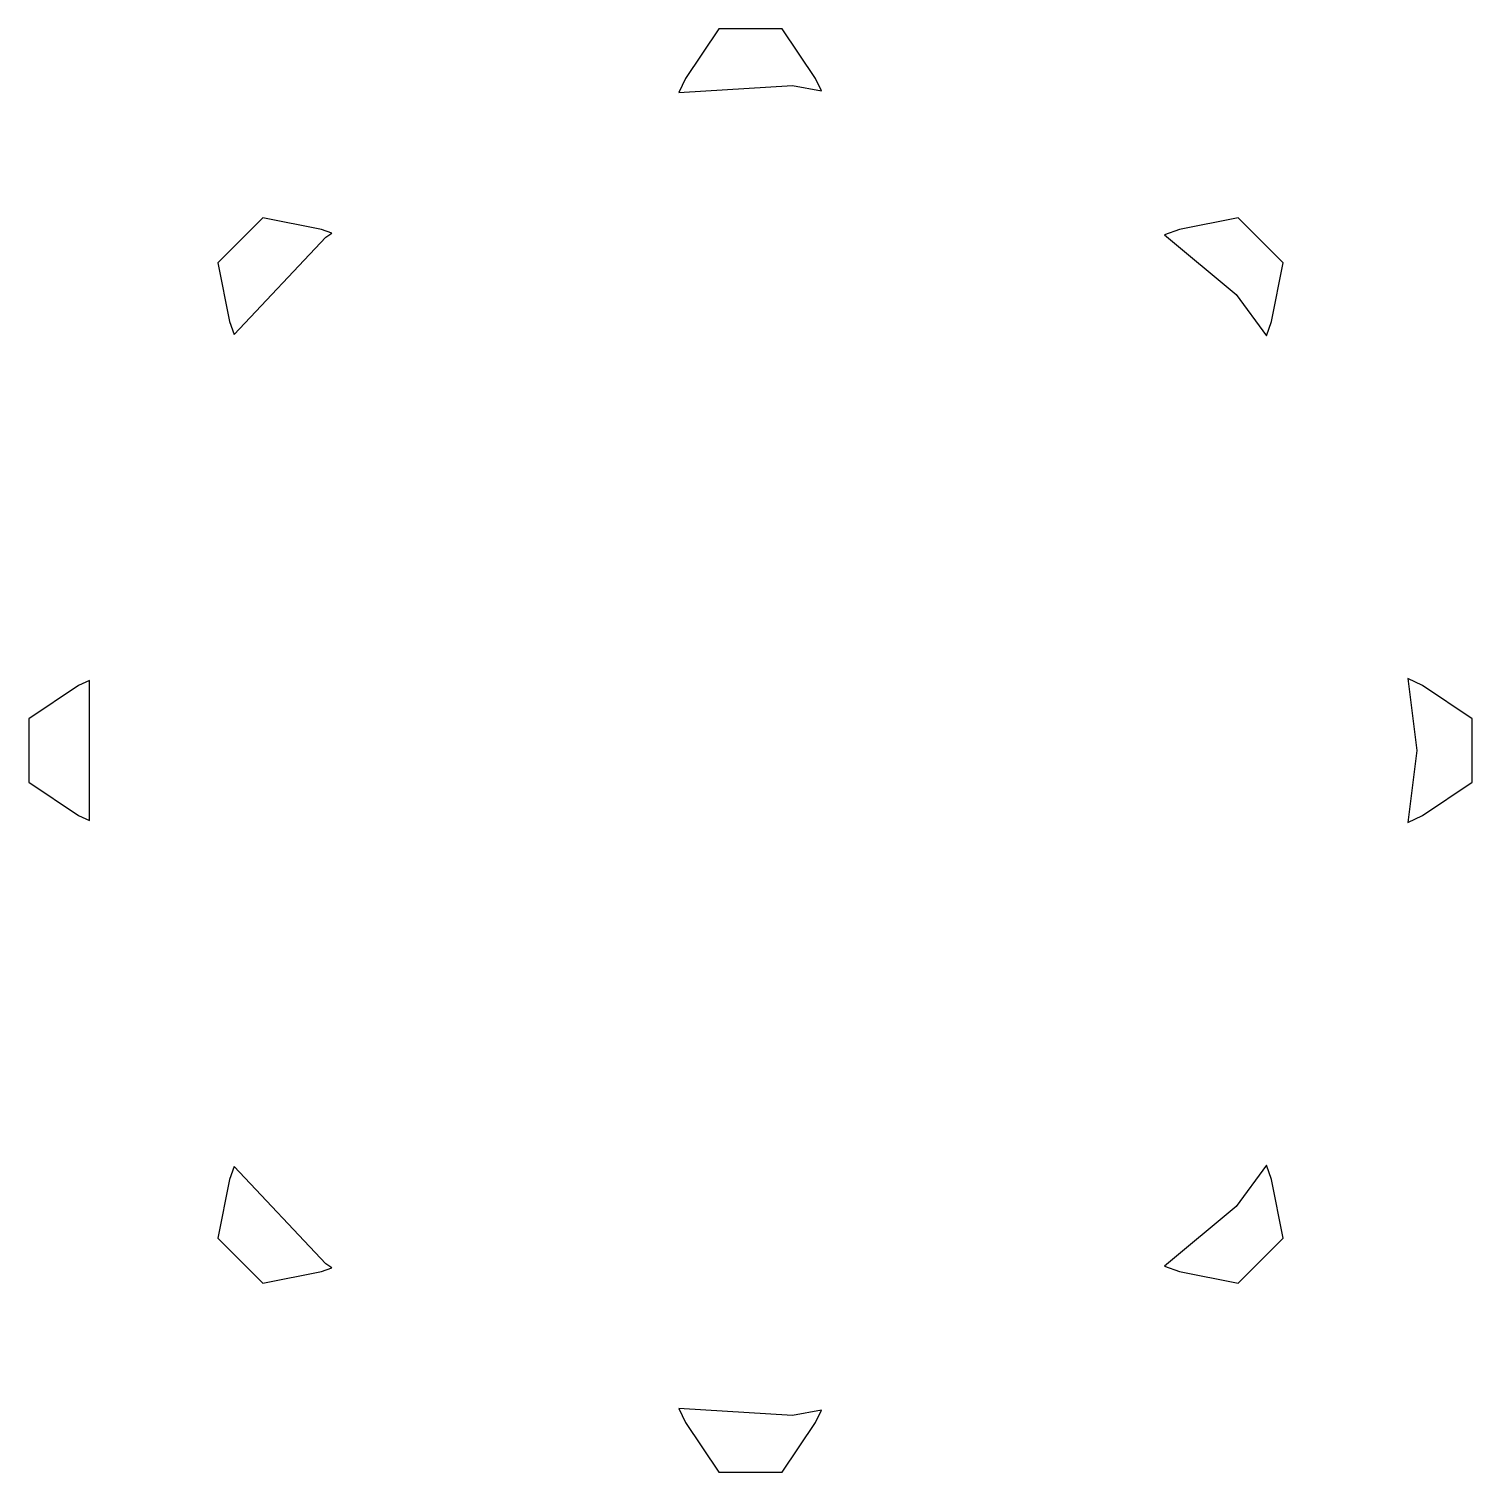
# Model space of a CAD drawing. Header units: metres. Extents: x -9.2 to 9.2, y -9.2 to 9.2.
import ezdxf

# ---------------------------------------------------------------- set-up
doc = ezdxf.new("R2010")
doc.units = ezdxf.units.M

msp = doc.modelspace()

# ---------------------------------------------------------------- linework, layer by layer
for p, q in [((-0.405609, 9.20486), (-0.82869, 8.56996)), ((0.405609, 9.20486), (-0.405609, 9.20486)), ((0.82869, 8.56996), (0.405609, 9.20486)), ((-0.82869, 8.56996), (-0.914124, 8.39214)), ((-0.914124, 8.39214), (0.533707, 8.48322)), ((0.533707, 8.48322), (0.904327, 8.41252)), ((0.904327, 8.41252), (0.82869, 8.56996)), ((-6.222, 6.79562), (-6.79562, 6.222)), ((-5.47389, 6.64584), (-6.222, 6.79562)), ((-5.34006, 6.59888), (-5.47389, 6.64584)), ((5.47389, 6.64584), (5.27899, 6.57745)), ((6.222, 6.79562), (5.47389, 6.64584)), ((6.79562, 6.222), (6.222, 6.79562)), ((-6.58659, 5.30504), (-5.41809, 6.54936)), ((-5.41809, 6.54936), (-5.34006, 6.59888)), ((5.27899, 6.57745), (6.19623, 5.81865)), ((-6.79562, 6.222), (-6.64584, 5.47389)), ((6.64584, 5.47389), (6.79562, 6.222)), ((6.19623, 5.81865), (6.58098, 5.28906)), ((-6.64584, 5.47389), (-6.58659, 5.30504)), ((6.58098, 5.28906), (6.64584, 5.47389)), ((-8.56996, 0.82869), (-9.20486, 0.405609)), ((-8.43297, 0.894501), (-8.56996, 0.82869)), ((-8.43297, -0.894501), (-8.43297, 0.894501)), ((8.56996, 0.82869), (8.38402, 0.91803)), ((8.38402, 0.91803), (8.5, 0)), ((9.20486, 0.405609), (8.56996, 0.82869)), ((-9.20486, 0.405609), (-9.20486, -0.405609)), ((9.20486, -0.405609), (9.20486, 0.405609)), ((8.5, 0), (8.38402, -0.91803)), ((-9.20486, -0.405609), (-8.56996, -0.82869)), ((8.56996, -0.82869), (9.20486, -0.405609)), ((-8.56996, -0.82869), (-8.43297, -0.894501)), ((8.38402, -0.91803), (8.56996, -0.82869)), ((-6.58659, -5.30504), (-6.64584, -5.47389)), ((-5.41809, -6.54936), (-6.58659, -5.30504)), ((6.58098, -5.28906), (6.19623, -5.81865)), ((6.64584, -5.47389), (6.58098, -5.28906)), ((-6.64584, -5.47389), (-6.79562, -6.222)), ((6.79562, -6.222), (6.64584, -5.47389)), ((6.19623, -5.81865), (5.27899, -6.57745)), ((-6.79562, -6.222), (-6.222, -6.79562)), ((6.222, -6.79562), (6.79562, -6.222)), ((-5.47389, -6.64584), (-5.34006, -6.59888)), ((-5.34006, -6.59888), (-5.41809, -6.54936)), ((5.27899, -6.57745), (5.47389, -6.64584)), ((-6.222, -6.79562), (-5.47389, -6.64584)), ((5.47389, -6.64584), (6.222, -6.79562)), ((0.533707, -8.48322), (-0.914124, -8.39214)), ((-0.914124, -8.39214), (-0.82869, -8.56996)), ((0.904327, -8.41252), (0.533707, -8.48322)), ((0.82869, -8.56996), (0.904327, -8.41252)), ((-0.82869, -8.56996), (-0.405609, -9.20486)), ((0.405609, -9.20486), (0.82869, -8.56996)), ((-0.405609, -9.20486), (0.405609, -9.20486))]:
    msp.add_line(p, q)

doc.saveas('drawing.dxf')
